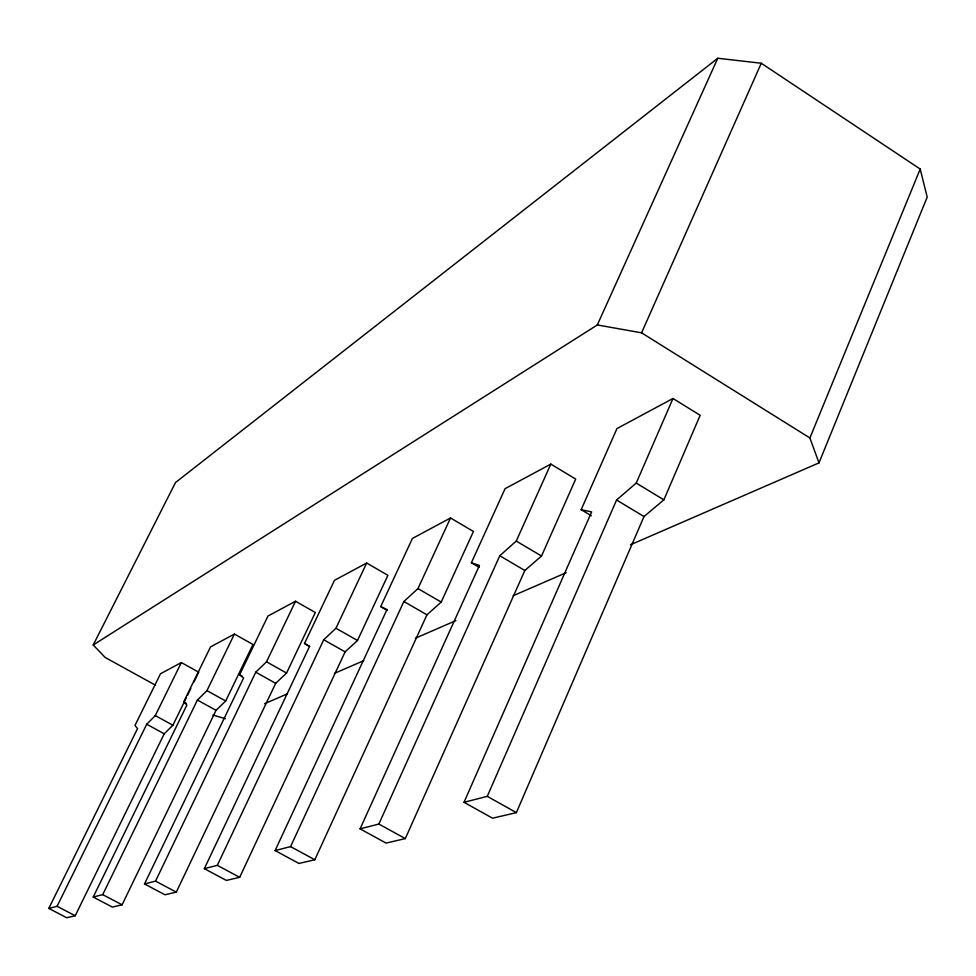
<?xml version="1.0" encoding="UTF-8"?>
<svg xmlns="http://www.w3.org/2000/svg" width="976" height="976" viewBox="0 0 976 976"><rect width="100%" height="100%" fill="white"/><g stroke="black" fill="none" stroke-linecap="round" stroke-linejoin="round"><path stroke-width="1.46" d="M630.447 544.791L818.986 462.88L927.2 197.103L920.197 169.055L761.28 63.245L717.787 58.255L175.497 482.547L93.22 644.977L105.164 657.458L155.526 685.225M818.986 462.88L809.897 437.968L920.197 169.055M581.171 509.692L591.627 511.924L464.015 802.296L492.551 818.205L516.365 812.63L643.989 516.536L663.887 499.846L700.146 415.3L672.989 398.476L616.966 428.574L581.171 509.692L591.297 515.755M464.015 802.296L487.268 796.343L616.588 500.005L636.23 483.071L672.989 398.476M471.396 562.774L479.436 565.458L360.083 828.856L386.069 843.093L405.308 838.591L524.832 570.496L541.521 556.015L575.694 479.082L550.83 464.1L505.068 488.683L471.396 562.774L479.082 567.276M93.22 644.977L597.312 324.947L641.561 332.828L761.28 63.245M360.083 828.856L378.859 824.061L499.773 555.747L516.255 541.082L550.83 464.1M597.312 324.947L717.787 58.255M380.701 606.608L386.996 609.573L275.11 850.572L298.961 863.455L314.833 859.746L426.951 614.819L441.213 602.058L473.433 531.481L450.522 517.975L412.433 538.435L380.701 606.608L387.313 610.415M275.11 850.572L290.58 846.619L403.881 601.509L417.96 588.601L450.522 517.975M239.693 877.314L345.114 651.87L357.497 640.5L387.899 575.315L366.671 563.018L334.475 580.317L304.524 643.44L309.502 646.551L204.338 868.652L226.383 880.425L239.693 877.314L217.319 865.346L204.338 868.652M217.319 865.346L323.739 639.756L335.964 628.239L366.671 563.018M176.302 892.125L275.683 683.322L286.566 673.062L315.321 612.513L295.533 601.24L267.961 616.039L239.632 674.806L243.597 678.003L144.497 883.951L164.968 894.772L176.302 892.125L155.538 881.133L144.497 883.951M155.538 881.133L255.773 672.183L266.521 661.813L295.533 601.24M225.688 701L252.955 644.477L234.423 634.058L210.56 646.881L183.695 701.854L186.867 705.075L93.22 897.054L112.35 907.082L122.098 904.801L216.025 710.333L225.688 701L206.949 690.618L197.408 700.048L102.724 894.626L93.22 897.054M206.949 690.618L234.423 634.058M194.126 681.748L198.775 672.232L181.365 662.558L160.491 673.769L134.981 725.412L137.531 728.621L48.8 908.412L66.734 917.745L75.225 915.756L164.224 733.793L172.886 725.241L186.172 698.06M187.49 695.339L190.808 688.544M48.8 908.412L57.072 906.301L146.729 724.229L155.282 715.591L181.365 662.558M264.557 703.745L286.907 694.034M334.378 673.416L363.706 660.667M415.386 638.219L455.877 620.626M513.144 595.75L566.202 572.692M212.866 715.03L225.456 718.702M57.072 906.301L75.225 915.756M102.724 894.626L122.098 904.801M290.58 846.619L314.833 859.746M146.729 724.229L164.224 733.793M155.282 715.591L172.886 725.241M183.695 701.854L186.306 703.293M378.859 824.061L405.308 838.591M197.408 700.048L216.025 710.333M239.632 674.806L242.231 676.258M487.268 796.343L516.365 812.63M255.773 672.183L275.683 683.322M266.521 661.813L286.566 673.062M304.524 643.44L309.746 646.393M323.739 639.756L345.114 651.87M335.964 628.239L357.497 640.5M403.881 601.509L426.951 614.819M417.96 588.601L441.213 602.058M499.773 555.747L524.832 570.496M516.255 541.082L541.521 556.015M616.588 500.005L643.989 516.536M636.23 483.071L663.887 499.846M641.561 332.828L809.897 437.968"/></g></svg>
